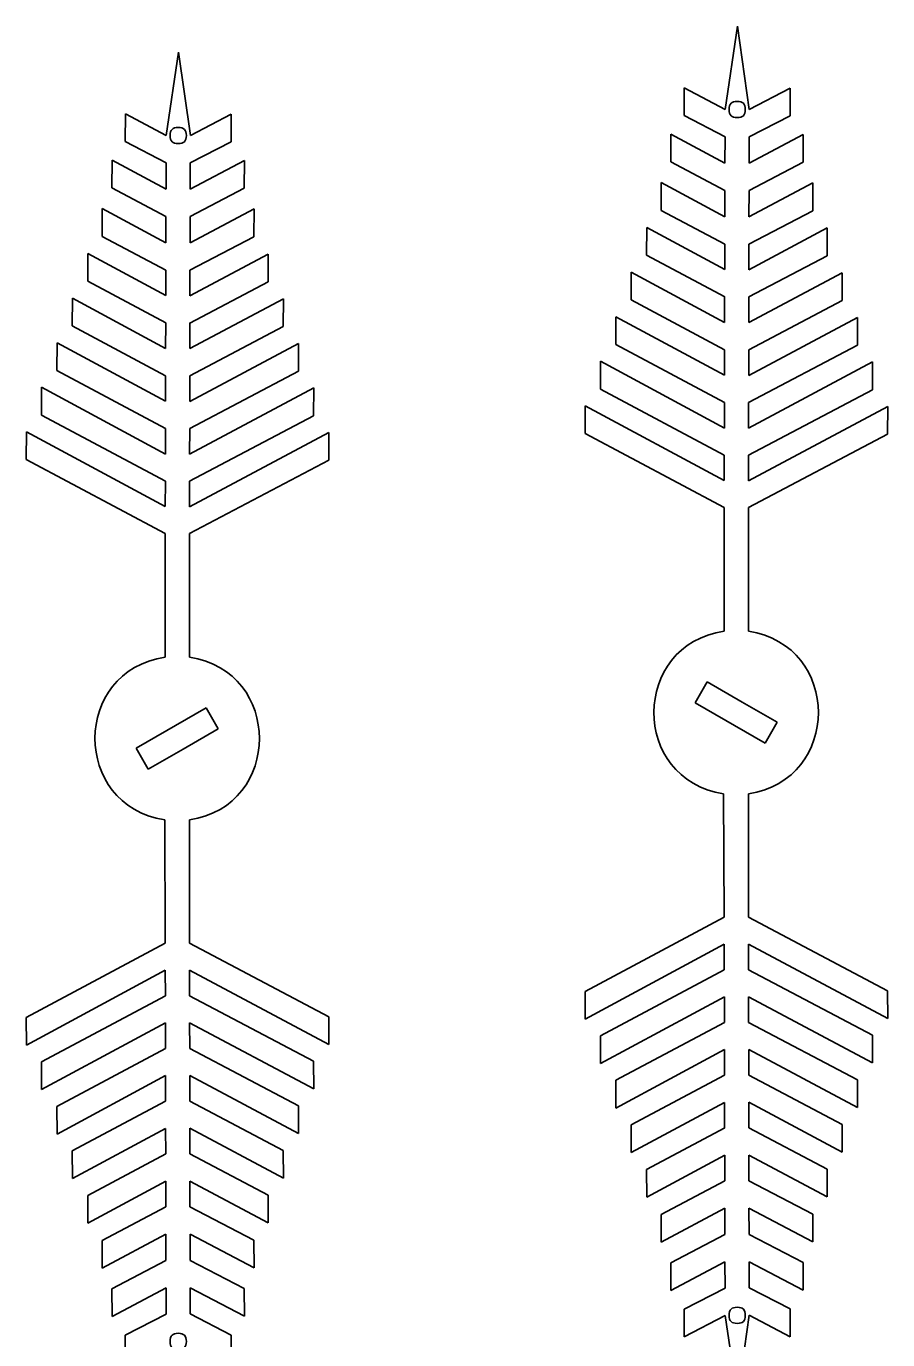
# Model space of a CAD drawing. Header units: centimetres. Extents: x -208 to 206, y -104 to 104.
# Drawn here: x -16.75 to -2.45, y -91.98 to -70.17 of the extents above; entities that cross this region are included whole.
import ezdxf

# ---------------------------------------------------------------- set-up
doc = ezdxf.new("R2010")
doc.units = ezdxf.units.CM
doc.header["$MEASUREMENT"] = 0
doc.layers.add('#Layer 1', color=7, linetype='Continuous')

msp = doc.modelspace()

# ---------------------------------------------------------------- linework, layer by layer
at = {"layer": '#Layer 1', "color": 3, "lineweight": 35}
for points in [[(-4.94303, -70.17376), (-4.94303, -70.17376), (-5.14665, -71.55494), (-5.14665, -71.55494)], [(-4.94303, -70.17376), (-4.94303, -70.17376), (-4.74591, -71.55584), (-4.74591, -71.55584)], [(-14.21932, -70.60563), (-14.21932, -70.60563), (-14.42316, -71.98681), (-14.42316, -71.98681)], [(-14.21932, -70.60563), (-14.21932, -70.60563), (-14.02242, -71.98771), (-14.02242, -71.98771)], [(-5.82425, -71.19676), (-5.82425, -71.19676), (-5.82514, -71.65664), (-5.82514, -71.65664)], [(-5.14665, -71.55494), (-5.14665, -71.55494), (-5.82425, -71.19676), (-5.82425, -71.19676)], [(-4.74591, -71.55584), (-4.74591, -71.55584), (-4.06652, -71.2008), (-4.06652, -71.2008)], [(-4.06652, -71.2008), (-4.06652, -71.2008), (-4.06786, -71.66067), (-4.06786, -71.66067)], [(-15.10076, -71.62864), (-15.10076, -71.62864), (-15.10166, -72.08828), (-15.10166, -72.08828)], [(-14.42316, -71.98681), (-14.42316, -71.98681), (-15.10076, -71.62864), (-15.10076, -71.62864)], [(-14.02242, -71.98771), (-14.02242, -71.98771), (-13.34303, -71.63289), (-13.34303, -71.63289)], [(-13.34303, -71.63289), (-13.34303, -71.63289), (-13.34415, -72.09254), (-13.34415, -72.09254)], [(-5.82514, -71.65664), (-5.82514, -71.65664), (-5.14844, -72.00876), (-5.14844, -72.00876)], [(-4.06786, -71.66067), (-4.06786, -71.66067), (-4.74614, -72.00966), (-4.74614, -72.00966)], [(-15.10166, -72.08828), (-15.10166, -72.08828), (-14.42495, -72.44064), (-14.42495, -72.44064)], [(-13.34415, -72.09254), (-13.34415, -72.09254), (-14.02265, -72.44153), (-14.02265, -72.44153)], [(-6.04578, -71.96688), (-6.04578, -71.96688), (-6.04623, -72.42518), (-6.04623, -72.42518)], [(-5.14889, -72.44467), (-5.14889, -72.44467), (-6.04578, -71.96688), (-6.04578, -71.96688)], [(-5.14844, -72.00876), (-5.14844, -72.00876), (-5.14889, -72.44467), (-5.14889, -72.44467)], [(-4.74793, -72.44579), (-4.74793, -72.44579), (-3.84879, -71.97225), (-3.84879, -71.97225)], [(-4.74614, -72.00966), (-4.74614, -72.00966), (-4.74793, -72.44579), (-4.74793, -72.44579)], [(-3.84879, -71.97225), (-3.84879, -71.97225), (-3.85036, -72.43033), (-3.85036, -72.43033)], [(-15.3223, -72.39897), (-15.3223, -72.39897), (-15.32274, -72.85705), (-15.32274, -72.85705)], [(-14.42518, -72.87676), (-14.42518, -72.87676), (-15.3223, -72.39897), (-15.3223, -72.39897)], [(-14.42495, -72.44064), (-14.42495, -72.44064), (-14.42518, -72.87676), (-14.42518, -72.87676)], [(-14.02444, -72.87766), (-14.02444, -72.87766), (-13.1253, -72.4039), (-13.1253, -72.4039)], [(-14.02265, -72.44153), (-14.02265, -72.44153), (-14.02444, -72.87766), (-14.02444, -72.87766)], [(-13.1253, -72.4039), (-13.1253, -72.4039), (-13.12687, -72.8622), (-13.12687, -72.8622)], [(-6.04623, -72.42518), (-6.04623, -72.42518), (-5.15068, -72.89849), (-5.15068, -72.89849)], [(-3.85036, -72.43033), (-3.85036, -72.43033), (-4.74815, -72.89961), (-4.74815, -72.89961)], [(-5.15046, -73.33574), (-5.15046, -73.33574), (-6.2093, -72.76835), (-6.2093, -72.76835)], [(-6.2093, -72.76835), (-6.2093, -72.76835), (-6.20863, -73.23091), (-6.20863, -73.23091)], [(-4.75062, -73.33664), (-4.75062, -73.33664), (-3.68886, -72.77417), (-3.68886, -72.77417)], [(-3.68886, -72.77417), (-3.68886, -72.77417), (-3.69177, -73.23696), (-3.69177, -73.23696)], [(-15.32274, -72.85705), (-15.32274, -72.85705), (-14.42719, -73.33036), (-14.42719, -73.33036)], [(-13.12687, -72.8622), (-13.12687, -72.8622), (-14.02466, -73.33148), (-14.02466, -73.33148)], [(-5.15068, -72.89849), (-5.15068, -72.89849), (-5.15046, -73.33574), (-5.15046, -73.33574)], [(-4.74815, -72.89961), (-4.74815, -72.89961), (-4.75062, -73.33664), (-4.75062, -73.33664)], [(-14.42697, -73.76761), (-14.42697, -73.76761), (-15.48582, -73.20022), (-15.48582, -73.20022)], [(-15.48582, -73.20022), (-15.48582, -73.20022), (-15.48514, -73.66278), (-15.48514, -73.66278)], [(-14.0269, -73.76851), (-14.0269, -73.76851), (-12.96537, -73.20604), (-12.96537, -73.20604)], [(-12.96537, -73.20604), (-12.96537, -73.20604), (-12.96828, -73.66883), (-12.96828, -73.66883)], [(-6.20863, -73.23091), (-6.20863, -73.23091), (-5.15113, -73.78889), (-5.15113, -73.78889)], [(-3.69177, -73.23696), (-3.69177, -73.23696), (-4.75196, -73.78979), (-4.75196, -73.78979)], [(-14.42719, -73.33036), (-14.42719, -73.33036), (-14.42697, -73.76761), (-14.42697, -73.76761)], [(-14.02466, -73.33148), (-14.02466, -73.33148), (-14.0269, -73.76851), (-14.0269, -73.76851)], [(-15.48514, -73.66278), (-15.48514, -73.66278), (-14.42764, -74.22076), (-14.42764, -74.22076)], [(-12.96828, -73.66883), (-12.96828, -73.66883), (-14.02825, -74.22166), (-14.02825, -74.22166)], [(-6.44786, -73.51516), (-6.44786, -73.51516), (-6.44898, -73.97571), (-6.44898, -73.97571)], [(-5.15314, -74.21315), (-5.15314, -74.21315), (-6.44786, -73.51516), (-6.44786, -73.51516)], [(-4.75196, -74.21427), (-4.75196, -74.21427), (-3.45388, -73.52211), (-3.45388, -73.52211)], [(-3.45388, -73.52211), (-3.45388, -73.52211), (-3.455, -73.98265), (-3.455, -73.98265)], [(-5.15113, -73.78889), (-5.15113, -73.78889), (-5.15314, -74.21315), (-5.15314, -74.21315)], [(-4.75196, -73.78979), (-4.75196, -73.78979), (-4.75196, -74.21427), (-4.75196, -74.21427)], [(-15.72415, -73.94704), (-15.72415, -73.94704), (-15.72527, -74.40758), (-15.72527, -74.40758)], [(-14.42966, -74.64502), (-14.42966, -74.64502), (-15.72415, -73.94704), (-15.72415, -73.94704)], [(-14.02825, -74.64592), (-14.02825, -74.64592), (-12.73039, -73.95398), (-12.73039, -73.95398)], [(-12.73039, -73.95398), (-12.73039, -73.95398), (-12.73151, -74.41452), (-12.73151, -74.41452)], [(-5.15404, -74.66652), (-5.15404, -74.66652), (-6.44898, -73.97571), (-6.44898, -73.97571)], [(-4.75308, -74.66742), (-4.75308, -74.66742), (-3.455, -73.98265), (-3.455, -73.98265)], [(-14.42764, -74.22076), (-14.42764, -74.22076), (-14.42966, -74.64502), (-14.42966, -74.64502)], [(-14.02825, -74.22166), (-14.02825, -74.22166), (-14.02825, -74.64592), (-14.02825, -74.64592)], [(-6.70345, -74.25638), (-6.70345, -74.25638), (-6.70457, -74.71692), (-6.70457, -74.71692)], [(-5.15606, -75.09078), (-5.15606, -75.09078), (-6.70345, -74.25638), (-6.70345, -74.25638)], [(-4.75308, -75.09168), (-4.75308, -75.09168), (-3.20166, -74.26444), (-3.20166, -74.26444)], [(-3.20166, -74.26444), (-3.20166, -74.26444), (-3.20278, -74.72499), (-3.20278, -74.72499)], [(-14.43055, -75.0984), (-14.43055, -75.0984), (-15.72527, -74.40758), (-15.72527, -74.40758)], [(-14.02959, -75.09929), (-14.02959, -75.09929), (-12.73151, -74.41452), (-12.73151, -74.41452)], [(-15.97996, -74.68825), (-15.97996, -74.68825), (-15.98108, -75.14857), (-15.98108, -75.14857)], [(-14.43257, -75.52265), (-14.43257, -75.52265), (-15.97996, -74.68825), (-15.97996, -74.68825)], [(-14.02959, -75.52355), (-14.02959, -75.52355), (-12.47817, -74.69654), (-12.47817, -74.69654)], [(-12.47817, -74.69654), (-12.47817, -74.69654), (-12.47929, -75.15686), (-12.47929, -75.15686)], [(-5.1565, -75.54281), (-5.1565, -75.54281), (-6.70457, -74.71692), (-6.70457, -74.71692)], [(-5.15606, -75.09078), (-5.15606, -75.09078), (-5.15494, -74.66585), (-5.15494, -74.66585)], [(-4.75487, -75.54371), (-4.75487, -75.54371), (-3.20278, -74.72499), (-3.20278, -74.72499)], [(-4.75308, -75.09168), (-4.75308, -75.09168), (-4.75218, -74.66697), (-4.75218, -74.66697)], [(-6.95858, -74.9958), (-6.95858, -74.9958), (-6.9597, -75.45635), (-6.9597, -75.45635)], [(-5.1574, -75.96707), (-5.1574, -75.96707), (-6.95858, -74.9958), (-6.95858, -74.9958)], [(-14.43302, -75.97468), (-14.43302, -75.97468), (-15.98108, -75.14857), (-15.98108, -75.14857)], [(-14.43257, -75.52265), (-14.43257, -75.52265), (-14.43145, -75.09772), (-14.43145, -75.09772)], [(-14.03138, -75.97558), (-14.03138, -75.97558), (-12.47929, -75.15686), (-12.47929, -75.15686)], [(-14.02959, -75.52355), (-14.02959, -75.52355), (-14.0287, -75.09884), (-14.0287, -75.09884)], [(-4.75577, -75.96796), (-4.75577, -75.96796), (-2.9501, -75.00544), (-2.9501, -75.00544)], [(-2.9501, -75.00544), (-2.9501, -75.00544), (-2.95122, -75.46598), (-2.95122, -75.46598)], [(-16.2351, -75.42768), (-16.2351, -75.42768), (-16.23622, -75.88822), (-16.23622, -75.88822)], [(-14.43391, -76.39894), (-14.43391, -76.39894), (-16.2351, -75.42768), (-16.2351, -75.42768)], [(-14.03228, -76.39984), (-14.03228, -76.39984), (-12.22662, -75.43708), (-12.22662, -75.43708)], [(-12.22662, -75.43708), (-12.22662, -75.43708), (-12.22774, -75.89763), (-12.22774, -75.89763)], [(-5.15852, -76.41731), (-5.15852, -76.41731), (-6.9597, -75.45635), (-6.9597, -75.45635)], [(-5.1574, -75.96707), (-5.1574, -75.96707), (-5.1565, -75.54236), (-5.1565, -75.54236)], [(-4.75689, -76.41843), (-4.75689, -76.41843), (-2.95122, -75.46598), (-2.95122, -75.46598)], [(-4.75577, -75.96796), (-4.75577, -75.96796), (-4.75487, -75.54326), (-4.75487, -75.54326)], [(-7.2135, -75.73456), (-7.2135, -75.73456), (-7.21462, -76.1951), (-7.21462, -76.1951)], [(-5.15964, -76.84224), (-5.15964, -76.84224), (-7.2135, -75.73456), (-7.2135, -75.73456)], [(-4.75778, -76.84313), (-4.75778, -76.84313), (-2.69878, -75.74531), (-2.69878, -75.74531)], [(-2.69878, -75.74531), (-2.69878, -75.74531), (-2.6999, -76.20585), (-2.6999, -76.20585)], [(-14.43503, -76.84918), (-14.43503, -76.84918), (-16.23622, -75.88822), (-16.23622, -75.88822)], [(-14.43391, -76.39894), (-14.43391, -76.39894), (-14.43302, -75.97424), (-14.43302, -75.97424)], [(-14.0334, -76.8503), (-14.0334, -76.8503), (-12.22774, -75.89763), (-12.22774, -75.89763)], [(-14.03228, -76.39984), (-14.03228, -76.39984), (-14.03138, -75.97513), (-14.03138, -75.97513)], [(-16.49001, -76.16643), (-16.49001, -76.16643), (-16.4909, -76.62697), (-16.4909, -76.62697)], [(-14.43593, -77.27388), (-14.43593, -77.27388), (-16.49001, -76.16643), (-16.49001, -76.16643)], [(-14.0343, -77.275), (-14.0343, -77.275), (-11.97529, -76.17718), (-11.97529, -76.17718)], [(-11.97529, -76.17718), (-11.97529, -76.17718), (-11.97641, -76.63772), (-11.97641, -76.63772)], [(-5.16054, -77.29091), (-5.16054, -77.29091), (-7.21462, -76.1951), (-7.21462, -76.1951)], [(-4.7589, -77.29203), (-4.7589, -77.29203), (-2.6999, -76.20585), (-2.6999, -76.20585)], [(-7.46796, -76.47219), (-7.46796, -76.47219), (-7.46886, -76.93273), (-7.46886, -76.93273)], [(-5.16166, -77.71561), (-5.16166, -77.71561), (-7.46796, -76.47219), (-7.46796, -76.47219)], [(-5.15964, -76.84224), (-5.15964, -76.84224), (-5.15852, -76.41731), (-5.15852, -76.41731)], [(-5.15964, -76.84224), (-5.15964, -76.84224), (-5.15852, -76.41731), (-5.15852, -76.41731)], [(-4.76002, -77.71673), (-4.76002, -77.71673), (-2.4479, -76.48384), (-2.4479, -76.48384)], [(-4.75778, -76.84313), (-4.75778, -76.84313), (-4.75689, -76.41843), (-4.75689, -76.41843)], [(-4.75778, -76.84313), (-4.75778, -76.84313), (-4.75689, -76.41843), (-4.75689, -76.41843)], [(-2.4479, -76.48384), (-2.4479, -76.48384), (-2.44902, -76.94438), (-2.44902, -76.94438)], [(-14.43705, -77.72278), (-14.43705, -77.72278), (-16.4909, -76.62697), (-16.4909, -76.62697)], [(-14.03542, -77.72368), (-14.03542, -77.72368), (-11.97641, -76.63772), (-11.97641, -76.63772)], [(-16.74425, -76.90406), (-16.74425, -76.90406), (-16.74537, -77.3646), (-16.74537, -77.3646)], [(-14.43794, -78.14748), (-14.43794, -78.14748), (-16.74425, -76.90406), (-16.74425, -76.90406)], [(-14.43593, -77.27388), (-14.43593, -77.27388), (-14.43503, -76.84918), (-14.43503, -76.84918)], [(-14.43593, -77.27388), (-14.43593, -77.27388), (-14.43503, -76.84918), (-14.43503, -76.84918)], [(-14.03631, -78.1486), (-14.03631, -78.1486), (-11.72441, -76.91593), (-11.72441, -76.91593)], [(-14.0343, -77.275), (-14.0343, -77.275), (-14.0334, -76.8503), (-14.0334, -76.8503)], [(-14.0343, -77.275), (-14.0343, -77.275), (-14.0334, -76.8503), (-14.0334, -76.8503)], [(-11.72441, -76.91593), (-11.72441, -76.91593), (-11.7253, -77.37625), (-11.7253, -77.37625)], [(-5.16278, -78.16316), (-5.16278, -78.16316), (-7.46886, -76.93273), (-7.46886, -76.93273)], [(-4.76092, -78.16406), (-4.76092, -78.16406), (-2.44902, -76.94438), (-2.44902, -76.94438)], [(-14.43906, -78.59504), (-14.43906, -78.59504), (-16.74537, -77.3646), (-16.74537, -77.3646)], [(-14.03743, -78.59593), (-14.03743, -78.59593), (-11.7253, -77.37625), (-11.7253, -77.37625)], [(-5.16166, -77.71561), (-5.16166, -77.71561), (-5.16054, -77.29091), (-5.16054, -77.29091)], [(-5.16166, -77.71561), (-5.16166, -77.71561), (-5.16054, -77.29091), (-5.16054, -77.29091)], [(-4.76002, -77.71673), (-4.76002, -77.71673), (-4.7589, -77.29203), (-4.7589, -77.29203)], [(-4.76002, -77.71673), (-4.76002, -77.71673), (-4.7589, -77.29203), (-4.7589, -77.29203)], [(-14.43794, -78.14748), (-14.43794, -78.14748), (-14.43705, -77.72278), (-14.43705, -77.72278)], [(-14.43794, -78.14748), (-14.43794, -78.14748), (-14.43705, -77.72278), (-14.43705, -77.72278)], [(-14.03631, -78.1486), (-14.03631, -78.1486), (-14.03542, -77.72368), (-14.03542, -77.72368)], [(-14.03631, -78.1486), (-14.03631, -78.1486), (-14.03542, -77.72368), (-14.03542, -77.72368)], [(-5.16278, -78.16316), (-5.16278, -78.16316), (-5.16278, -80.21456), (-5.16278, -80.21456)], [(-4.76092, -78.16406), (-4.76092, -78.16406), (-4.76092, -80.21545), (-4.76092, -80.21545)], [(-14.43906, -78.59504), (-14.43906, -78.59504), (-14.43906, -80.64643), (-14.43906, -80.64643)], [(-14.03743, -78.59593), (-14.03743, -78.59593), (-14.03743, -80.6471), (-14.03743, -80.6471)], [(-5.16278, -80.21456), (-6.71241, -80.44236), (-6.7198, -82.67542), (-5.17174, -82.91353)], [(-4.76092, -82.91443), (-3.21241, -82.68102), (-3.21241, -80.44864), (-4.76092, -80.21545)], [(-14.43906, -80.64643), (-15.98892, -80.87424), (-15.99631, -83.10729), (-14.44825, -83.34563)], [(-14.03743, -83.3463), (-12.4887, -83.11312), (-12.4887, -80.88051), (-14.03743, -80.6471)], [(-5.4439, -81.0559), (-5.4439, -81.0559), (-5.64482, -81.404), (-5.64482, -81.404)], [(-4.86374, -81.39078), (-4.86374, -81.39078), (-5.4439, -81.0559), (-5.4439, -81.0559)], [(-13.76102, -81.48777), (-13.76102, -81.48777), (-14.92134, -82.15753), (-14.92134, -82.15753)], [(-13.56009, -81.83587), (-13.56009, -81.83587), (-13.76102, -81.48777), (-13.76102, -81.48777)], [(-5.64482, -81.404), (-5.64482, -81.404), (-4.4845, -82.07376), (-4.4845, -82.07376)], [(-4.28358, -81.72566), (-4.28358, -81.72566), (-4.86374, -81.39078), (-4.86374, -81.39078)], [(-4.4845, -82.07376), (-4.4845, -82.07376), (-4.28358, -81.72566), (-4.28358, -81.72566)], [(-14.14025, -82.17075), (-14.14025, -82.17075), (-13.56009, -81.83587), (-13.56009, -81.83587)], [(-14.92134, -82.15753), (-14.92134, -82.15753), (-14.72018, -82.50563), (-14.72018, -82.50563)], [(-14.72018, -82.50563), (-14.72018, -82.50563), (-14.14025, -82.17075), (-14.14025, -82.17075)], [(-5.16278, -84.96336), (-5.16278, -84.96336), (-5.17174, -82.91353), (-5.17174, -82.91353)], [(-4.76092, -84.96246), (-4.76092, -84.96246), (-4.76092, -82.91443), (-4.76092, -82.91443)], [(-14.43906, -85.39523), (-14.43906, -85.39523), (-14.44825, -83.34563), (-14.44825, -83.34563)], [(-14.03743, -85.39433), (-14.03743, -85.39433), (-14.03743, -83.3463), (-14.03743, -83.3463)], [(-5.16278, -84.96336), (-5.16278, -84.96336), (-7.46886, -86.19379), (-7.46886, -86.19379)], [(-4.76092, -84.96246), (-4.76092, -84.96246), (-2.44902, -86.18214), (-2.44902, -86.18214)], [(-14.43906, -85.39523), (-14.43906, -85.39523), (-16.74537, -86.62566), (-16.74537, -86.62566)], [(-14.03743, -85.39433), (-14.03743, -85.39433), (-11.7253, -86.61401), (-11.7253, -86.61401)], [(-5.16166, -85.41091), (-5.16166, -85.41091), (-7.46796, -86.65433), (-7.46796, -86.65433)], [(-5.16166, -85.41091), (-5.16166, -85.41091), (-5.16054, -85.83561), (-5.16054, -85.83561)], [(-5.16166, -85.41091), (-5.16166, -85.41091), (-5.16054, -85.83561), (-5.16054, -85.83561)], [(-4.76002, -85.40979), (-4.76002, -85.40979), (-2.4479, -86.64268), (-2.4479, -86.64268)], [(-4.76002, -85.40979), (-4.76002, -85.40979), (-4.7589, -85.83472), (-4.7589, -85.83472)], [(-4.76002, -85.40979), (-4.76002, -85.40979), (-4.7589, -85.83472), (-4.7589, -85.83472)], [(-14.43794, -85.84278), (-14.43794, -85.84278), (-16.74425, -87.0862), (-16.74425, -87.0862)], [(-14.43794, -85.84278), (-14.43794, -85.84278), (-14.43705, -86.26748), (-14.43705, -86.26748)], [(-14.43794, -85.84278), (-14.43794, -85.84278), (-14.43705, -86.26748), (-14.43705, -86.26748)], [(-14.03631, -85.84166), (-14.03631, -85.84166), (-11.72441, -87.07456), (-11.72441, -87.07456)], [(-14.03631, -85.84166), (-14.03631, -85.84166), (-14.03542, -86.26659), (-14.03542, -86.26659)], [(-14.03631, -85.84166), (-14.03631, -85.84166), (-14.03542, -86.26659), (-14.03542, -86.26659)], [(-5.16054, -85.83561), (-5.16054, -85.83561), (-7.21462, -86.93142), (-7.21462, -86.93142)], [(-4.7589, -85.83472), (-4.7589, -85.83472), (-2.6999, -86.92067), (-2.6999, -86.92067)], [(-14.43705, -86.26748), (-14.43705, -86.26748), (-16.4909, -87.36329), (-16.4909, -87.36329)], [(-14.03542, -86.26659), (-14.03542, -86.26659), (-11.97641, -87.35254), (-11.97641, -87.35254)], [(-7.46796, -86.65433), (-7.46796, -86.65433), (-7.46886, -86.19379), (-7.46886, -86.19379)], [(-5.15964, -86.28451), (-5.15964, -86.28451), (-7.2135, -87.39196), (-7.2135, -87.39196)], [(-5.15964, -86.28451), (-5.15964, -86.28451), (-5.15852, -86.70921), (-5.15852, -86.70921)], [(-5.15964, -86.28451), (-5.15964, -86.28451), (-5.15852, -86.70921), (-5.15852, -86.70921)], [(-4.75778, -86.28339), (-4.75778, -86.28339), (-2.69878, -87.38121), (-2.69878, -87.38121)], [(-4.75778, -86.28339), (-4.75778, -86.28339), (-4.75689, -86.70832), (-4.75689, -86.70832)], [(-4.75778, -86.28339), (-4.75778, -86.28339), (-4.75689, -86.70832), (-4.75689, -86.70832)], [(-2.4479, -86.64268), (-2.4479, -86.64268), (-2.44902, -86.18214), (-2.44902, -86.18214)], [(-16.74425, -87.0862), (-16.74425, -87.0862), (-16.74537, -86.62566), (-16.74537, -86.62566)], [(-14.43593, -86.71638), (-14.43593, -86.71638), (-16.49001, -87.82384), (-16.49001, -87.82384)], [(-14.43593, -86.71638), (-14.43593, -86.71638), (-14.43503, -87.14108), (-14.43503, -87.14108)], [(-14.43593, -86.71638), (-14.43593, -86.71638), (-14.43503, -87.14108), (-14.43503, -87.14108)], [(-14.0343, -86.71526), (-14.0343, -86.71526), (-11.97529, -87.81308), (-11.97529, -87.81308)], [(-14.0343, -86.71526), (-14.0343, -86.71526), (-14.0334, -87.14019), (-14.0334, -87.14019)], [(-14.0343, -86.71526), (-14.0343, -86.71526), (-14.0334, -87.14019), (-14.0334, -87.14019)], [(-11.7253, -86.61401), (-11.7253, -86.61401), (-11.72441, -87.07456), (-11.72441, -87.07456)], [(-5.15852, -86.70921), (-5.15852, -86.70921), (-6.9597, -87.67017), (-6.9597, -87.67017)], [(-4.75689, -86.70832), (-4.75689, -86.70832), (-2.95122, -87.66076), (-2.95122, -87.66076)], [(-7.2135, -87.39196), (-7.2135, -87.39196), (-7.21462, -86.93142), (-7.21462, -86.93142)], [(-2.69878, -87.38121), (-2.69878, -87.38121), (-2.6999, -86.92067), (-2.6999, -86.92067)], [(-14.43503, -87.14108), (-14.43503, -87.14108), (-16.23622, -88.10204), (-16.23622, -88.10204)], [(-14.0334, -87.14019), (-14.0334, -87.14019), (-12.22774, -88.09264), (-12.22774, -88.09264)], [(-5.1574, -87.15945), (-5.1574, -87.15945), (-6.95858, -88.13072), (-6.95858, -88.13072)], [(-5.1574, -87.15945), (-5.1574, -87.15945), (-5.1565, -87.58416), (-5.1565, -87.58416)], [(-4.75577, -87.15856), (-4.75577, -87.15856), (-2.9501, -88.12131), (-2.9501, -88.12131)], [(-4.75577, -87.15856), (-4.75577, -87.15856), (-4.75487, -87.58326), (-4.75487, -87.58326)], [(-16.49001, -87.82384), (-16.49001, -87.82384), (-16.4909, -87.36329), (-16.4909, -87.36329)], [(-11.97529, -87.81308), (-11.97529, -87.81308), (-11.97641, -87.35254), (-11.97641, -87.35254)], [(-14.43391, -87.59132), (-14.43391, -87.59132), (-16.2351, -88.56259), (-16.2351, -88.56259)], [(-14.43391, -87.59132), (-14.43391, -87.59132), (-14.43302, -88.01603), (-14.43302, -88.01603)], [(-14.03228, -87.59043), (-14.03228, -87.59043), (-12.22662, -88.55318), (-12.22662, -88.55318)], [(-14.03228, -87.59043), (-14.03228, -87.59043), (-14.03138, -88.01513), (-14.03138, -88.01513)], [(-5.1565, -87.58371), (-5.1565, -87.58371), (-6.70457, -88.40982), (-6.70457, -88.40982)], [(-4.75487, -87.58281), (-4.75487, -87.58281), (-3.20278, -88.40153), (-3.20278, -88.40153)], [(-6.95858, -88.13072), (-6.95858, -88.13072), (-6.9597, -87.67017), (-6.9597, -87.67017)], [(-2.9501, -88.12131), (-2.9501, -88.12131), (-2.95122, -87.66076), (-2.95122, -87.66076)], [(-14.43302, -88.01558), (-14.43302, -88.01558), (-15.98108, -88.84147), (-15.98108, -88.84147)], [(-14.03138, -88.01468), (-14.03138, -88.01468), (-12.47929, -88.8334), (-12.47929, -88.8334)], [(-5.15606, -88.03596), (-5.15606, -88.03596), (-6.70345, -88.87036), (-6.70345, -88.87036)], [(-5.15606, -88.03596), (-5.15606, -88.03596), (-5.15494, -88.46067), (-5.15494, -88.46067)], [(-4.75308, -88.03484), (-4.75308, -88.03484), (-3.20166, -88.86208), (-3.20166, -88.86208)], [(-4.75308, -88.03484), (-4.75308, -88.03484), (-4.75218, -88.45955), (-4.75218, -88.45955)], [(-16.2351, -88.56259), (-16.2351, -88.56259), (-16.23622, -88.10204), (-16.23622, -88.10204)], [(-12.22662, -88.55318), (-12.22662, -88.55318), (-12.22774, -88.09264), (-12.22774, -88.09264)], [(-14.43257, -88.46761), (-14.43257, -88.46761), (-15.97996, -89.30201), (-15.97996, -89.30201)], [(-14.43257, -88.46761), (-14.43257, -88.46761), (-14.43145, -88.89254), (-14.43145, -88.89254)], [(-14.02959, -88.46672), (-14.02959, -88.46672), (-12.47817, -89.29395), (-12.47817, -89.29395)], [(-14.02959, -88.46672), (-14.02959, -88.46672), (-14.0287, -88.89142), (-14.0287, -88.89142)], [(-6.70345, -88.87036), (-6.70345, -88.87036), (-6.70457, -88.40982), (-6.70457, -88.40982)], [(-5.15404, -88.46), (-5.15404, -88.46), (-6.44898, -89.15081), (-6.44898, -89.15081)], [(-4.75308, -88.4591), (-4.75308, -88.4591), (-3.455, -89.14387), (-3.455, -89.14387)], [(-3.20166, -88.86208), (-3.20166, -88.86208), (-3.20278, -88.40153), (-3.20278, -88.40153)], [(-15.97996, -89.30201), (-15.97996, -89.30201), (-15.98108, -88.84147), (-15.98108, -88.84147)], [(-14.43055, -88.89209), (-14.43055, -88.89209), (-15.72527, -89.58291), (-15.72527, -89.58291)], [(-14.02959, -88.89097), (-14.02959, -88.89097), (-12.73151, -89.57574), (-12.73151, -89.57574)], [(-12.47817, -89.29395), (-12.47817, -89.29395), (-12.47929, -88.8334), (-12.47929, -88.8334)], [(-5.15314, -88.91337), (-5.15314, -88.91337), (-6.44786, -89.61136), (-6.44786, -89.61136)], [(-5.15113, -89.33763), (-5.15113, -89.33763), (-5.15314, -88.91337), (-5.15314, -88.91337)], [(-4.75196, -89.33673), (-4.75196, -89.33673), (-4.75196, -88.91248), (-4.75196, -88.91248)], [(-4.75196, -88.91248), (-4.75196, -88.91248), (-3.45388, -89.60441), (-3.45388, -89.60441)], [(-6.44786, -89.61136), (-6.44786, -89.61136), (-6.44898, -89.15081), (-6.44898, -89.15081)], [(-3.45388, -89.60441), (-3.45388, -89.60441), (-3.455, -89.14387), (-3.455, -89.14387)], [(-14.42966, -89.34524), (-14.42966, -89.34524), (-15.72415, -90.04345), (-15.72415, -90.04345)], [(-14.42764, -89.7695), (-14.42764, -89.7695), (-14.42966, -89.34524), (-14.42966, -89.34524)], [(-14.02825, -89.7686), (-14.02825, -89.7686), (-14.02825, -89.34412), (-14.02825, -89.34412)], [(-14.02825, -89.34412), (-14.02825, -89.34412), (-12.73039, -90.03628), (-12.73039, -90.03628)], [(-6.20863, -89.89561), (-6.20863, -89.89561), (-5.15113, -89.33763), (-5.15113, -89.33763)], [(-3.69177, -89.88979), (-3.69177, -89.88979), (-4.75196, -89.33673), (-4.75196, -89.33673)], [(-15.72415, -90.04345), (-15.72415, -90.04345), (-15.72527, -89.58291), (-15.72527, -89.58291)], [(-12.73039, -90.03628), (-12.73039, -90.03628), (-12.73151, -89.57574), (-12.73151, -89.57574)], [(-15.48514, -90.32748), (-15.48514, -90.32748), (-14.42764, -89.7695), (-14.42764, -89.7695)], [(-12.96828, -90.32166), (-12.96828, -90.32166), (-14.02825, -89.7686), (-14.02825, -89.7686)], [(-5.15046, -89.79078), (-5.15046, -89.79078), (-6.2093, -90.35817), (-6.2093, -90.35817)], [(-5.15068, -90.22803), (-5.15068, -90.22803), (-5.15046, -89.79078), (-5.15046, -89.79078)], [(-4.74815, -90.22691), (-4.74815, -90.22691), (-4.75062, -89.78988), (-4.75062, -89.78988)], [(-4.75062, -89.78988), (-4.75062, -89.78988), (-3.68886, -90.35235), (-3.68886, -90.35235)], [(-6.2093, -90.35817), (-6.2093, -90.35817), (-6.20863, -89.89561), (-6.20863, -89.89561)], [(-3.68886, -90.35235), (-3.68886, -90.35235), (-3.69177, -89.88979), (-3.69177, -89.88979)], [(-14.42697, -90.22265), (-14.42697, -90.22265), (-15.48582, -90.79027), (-15.48582, -90.79027)], [(-14.42719, -90.6599), (-14.42719, -90.6599), (-14.42697, -90.22265), (-14.42697, -90.22265)], [(-14.02466, -90.65878), (-14.02466, -90.65878), (-14.0269, -90.22176), (-14.0269, -90.22176)], [(-14.0269, -90.22176), (-14.0269, -90.22176), (-12.96537, -90.78422), (-12.96537, -90.78422)], [(-6.04623, -90.70134), (-6.04623, -90.70134), (-5.15068, -90.22803), (-5.15068, -90.22803)], [(-3.85036, -90.69619), (-3.85036, -90.69619), (-4.74815, -90.22691), (-4.74815, -90.22691)], [(-15.48582, -90.79027), (-15.48582, -90.79027), (-15.48514, -90.32748), (-15.48514, -90.32748)], [(-12.96537, -90.78422), (-12.96537, -90.78422), (-12.96828, -90.32166), (-12.96828, -90.32166)], [(-15.32274, -91.13321), (-15.32274, -91.13321), (-14.42719, -90.6599), (-14.42719, -90.6599)], [(-13.12687, -91.12806), (-13.12687, -91.12806), (-14.02466, -90.65878), (-14.02466, -90.65878)], [(-5.14889, -90.68185), (-5.14889, -90.68185), (-6.04578, -91.15964), (-6.04578, -91.15964)], [(-5.14844, -91.11798), (-5.14844, -91.11798), (-5.14889, -90.68185), (-5.14889, -90.68185)], [(-4.74614, -91.11686), (-4.74614, -91.11686), (-4.74793, -90.68073), (-4.74793, -90.68073)], [(-4.74793, -90.68073), (-4.74793, -90.68073), (-3.84879, -91.15449), (-3.84879, -91.15449)], [(-3.84879, -91.15449), (-3.84879, -91.15449), (-3.85036, -90.69619), (-3.85036, -90.69619)], [(-6.04578, -91.15964), (-6.04578, -91.15964), (-6.04623, -90.70134), (-6.04623, -90.70134)], [(-15.3223, -91.59152), (-15.3223, -91.59152), (-15.32274, -91.13321), (-15.32274, -91.13321)], [(-14.42518, -91.11372), (-14.42518, -91.11372), (-15.3223, -91.59152), (-15.3223, -91.59152)], [(-14.42495, -91.54985), (-14.42495, -91.54985), (-14.42518, -91.11372), (-14.42518, -91.11372)], [(-14.02265, -91.54873), (-14.02265, -91.54873), (-14.02444, -91.1126), (-14.02444, -91.1126)], [(-14.02444, -91.1126), (-14.02444, -91.1126), (-13.1253, -91.58636), (-13.1253, -91.58636)], [(-13.1253, -91.58636), (-13.1253, -91.58636), (-13.12687, -91.12806), (-13.12687, -91.12806)], [(-5.82514, -91.47011), (-5.82514, -91.47011), (-5.14844, -91.11798), (-5.14844, -91.11798)], [(-4.06786, -91.46585), (-4.06786, -91.46585), (-4.74614, -91.11686), (-4.74614, -91.11686)], [(-15.10166, -91.90198), (-15.10166, -91.90198), (-14.42495, -91.54985), (-14.42495, -91.54985)], [(-13.34415, -91.89772), (-13.34415, -91.89772), (-14.02265, -91.54873), (-14.02265, -91.54873)], [(-5.82425, -91.92976), (-5.82425, -91.92976), (-5.82514, -91.47011), (-5.82514, -91.47011)], [(-4.06652, -91.92572), (-4.06652, -91.92572), (-4.06786, -91.46585), (-4.06786, -91.46585)], [(-5.14665, -91.5718), (-5.14665, -91.5718), (-5.82425, -91.92976), (-5.82425, -91.92976)], [(-4.94303, -92.95276), (-4.94303, -92.95276), (-5.14665, -91.5718), (-5.14665, -91.5718)], [(-4.94303, -92.95276), (-4.94303, -92.95276), (-4.74591, -91.57068), (-4.74591, -91.57068)], [(-4.74591, -91.57068), (-4.74591, -91.57068), (-4.06652, -91.92572), (-4.06652, -91.92572)], [(-15.10076, -92.36163), (-15.10076, -92.36163), (-15.10166, -91.90198), (-15.10166, -91.90198)], [(-13.34303, -92.3576), (-13.34303, -92.3576), (-13.34415, -91.89772), (-13.34415, -91.89772)]]:
    msp.add_open_spline(points, degree=3, dxfattribs=at)
for points in [[(-4.81222, -71.55539), (-4.81222, -71.46064), (-4.85164, -71.42144), (-4.94617, -71.42144), (-4.94617, -71.42144), (-5.04092, -71.42144), (-5.08034, -71.46064), (-5.08034, -71.55539), (-5.08034, -71.55539), (-5.08034, -71.65014), (-5.04092, -71.68934), (-4.94617, -71.68934), (-4.94617, -71.68934), (-4.85164, -71.68934), (-4.81222, -71.65014), (-4.81222, -71.55539)], [(-14.08873, -71.98726), (-14.08873, -71.89251), (-14.12793, -71.85331), (-14.22268, -71.85331), (-14.22268, -71.85331), (-14.31743, -71.85331), (-14.35663, -71.89251), (-14.35663, -71.98726), (-14.35663, -71.98726), (-14.35663, -72.08201), (-14.31743, -72.12121), (-14.22268, -72.12121), (-14.22268, -72.12121), (-14.12793, -72.12121), (-14.08873, -72.08201), (-14.08873, -71.98726)], [(-4.81222, -91.57113), (-4.81222, -91.47638), (-4.85164, -91.43718), (-4.94617, -91.43718), (-4.94617, -91.43718), (-5.04092, -91.43718), (-5.08034, -91.47638), (-5.08034, -91.57113), (-5.08034, -91.57113), (-5.08034, -91.66588), (-5.04092, -91.70508), (-4.94617, -91.70508), (-4.94617, -91.70508), (-4.85164, -91.70508), (-4.81222, -91.66588), (-4.81222, -91.57113)], [(-14.08873, -92.003), (-14.08873, -91.90825), (-14.12793, -91.86905), (-14.22268, -91.86905), (-14.22268, -91.86905), (-14.31743, -91.86905), (-14.35663, -91.90825), (-14.35663, -92.003), (-14.35663, -92.003), (-14.35663, -92.09776), (-14.31743, -92.13696), (-14.22268, -92.13696), (-14.22268, -92.13696), (-14.12793, -92.13696), (-14.08873, -92.09776), (-14.08873, -92.003)]]:
    msp.add_open_spline(points, degree=3, knots=[0, 0, 0, 0, 0.2, 0.2, 0.2, 0.2, 0.4, 0.4, 0.4, 0.4, 0.6, 0.6, 0.6, 0.6, 1, 1, 1, 1], dxfattribs=at)

doc.saveas('drawing.dxf')
